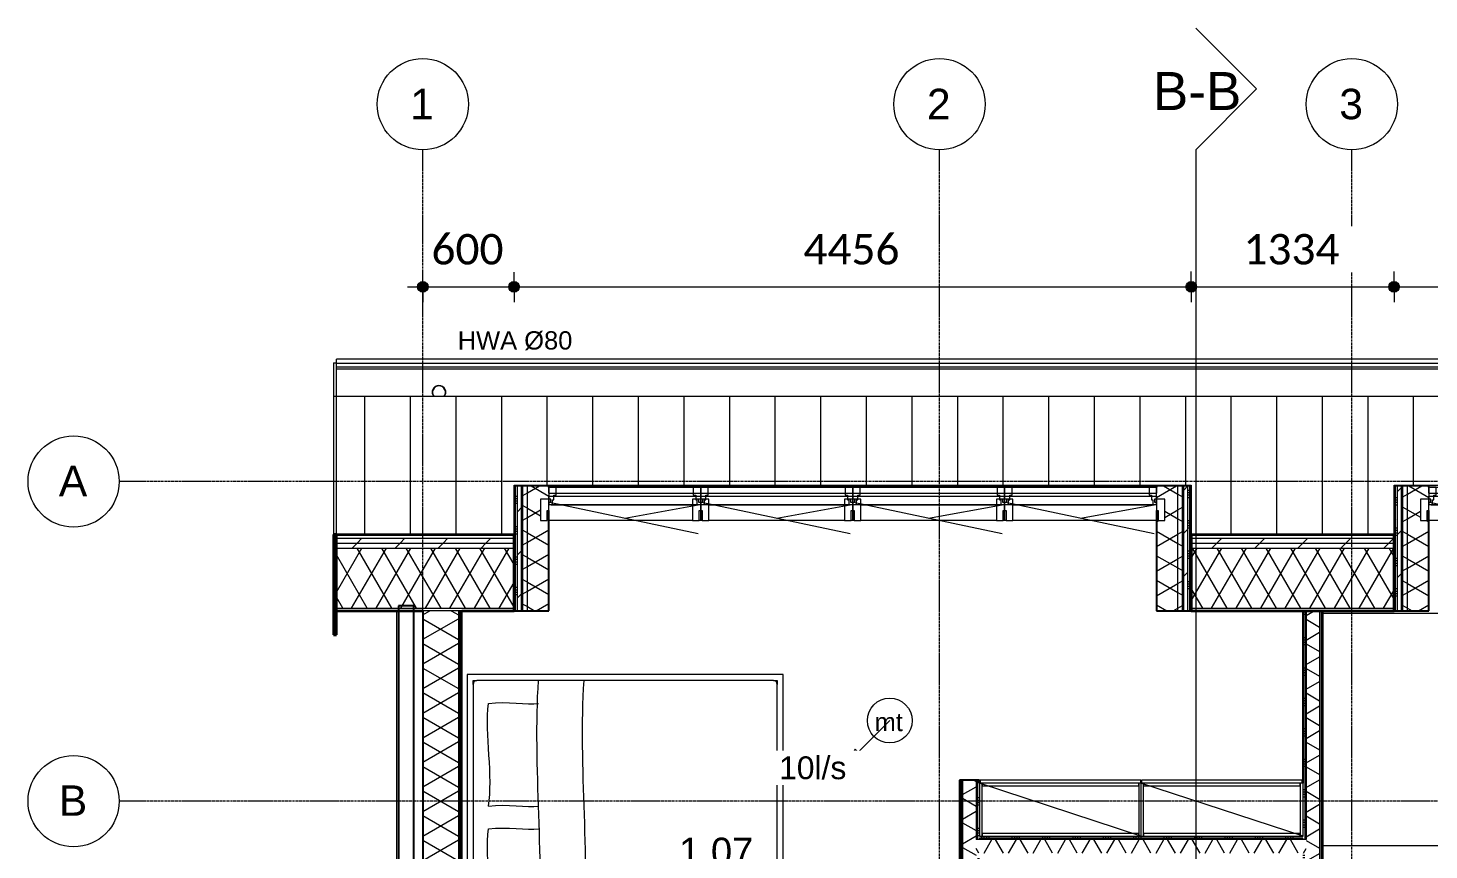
# Model space of a CAD drawing. Header units: millimetres. Extents: x -8591 to 211781, y -3000 to 31870.
# Drawn here: x 13051 to 22269, y 8653 to 14057 of the extents above; entities that cross this region are included whole.
import ezdxf

# ---------------------------------------------------------------- set-up
doc = ezdxf.new("R2010")
doc.units = ezdxf.units.MM
doc.linetypes.add('grid', pattern=[24, 15, -3, 3, -3])
for name, color, linetype, lineweight in [('A-ANNO-DIMS', 211, 'Continuous', 9), ('A-ANNO-DIMS-100', 211, 'Continuous', 9), ('A-ANNO-NOTE', 131, 'Continuous', 9), ('A-AREA-IDEN', 2, 'Continuous', 9), ('A-GENM', 13, 'Continuous', 9), ('A-GLAZ', 151, 'Continuous', 9), ('A-ROOF', 132, 'Continuous', 9), ('A-ROOF-MCUT', 132, 'Continuous', 35), ('A-ROOF-OTLN', 132, 'Continuous', 9), ('A-ROOF-PATT', 132, 'Continuous', 35), ('A-WALL', 113, 'Continuous', 9), ('A-WALL-PATT', 111, 'Continuous', 25), ('G-ANNO-SYMB', 111, 'Continuous', 9), ('G-ANNO-TEXT', 231, 'Continuous', 9), ('I-FURN', 30, 'Continuous', 9), ('I-WALL', 2, 'Continuous', 9), ('S-COLS', 52, 'Continuous', 9), ('S-GRID', 1, 'Continuous', 9), ('S-GRID-IDEN', 1, 'Continuous', 9)]:
    doc.layers.add(name, color=color, linetype=linetype, lineweight=lineweight)
doc.styles.add('Arial', font='arial.ttf', dxfattribs={"height": 250})
doc.styles.add('Arial_1', font='arial.ttf', dxfattribs={"height": 200})
doc.styles.add('Arial_2', font='arial.ttf', dxfattribs={"height": 180})
doc.styles.add('Arial_3', font='arial.ttf', dxfattribs={"height": 120})
doc.styles.add('Arial_4', font='arial.ttf', dxfattribs={"height": 150})
doc.styles.add('Arial_5', font='arial.ttf', dxfattribs={"height": 1.2})
doc.styles.add('Calibri_1', font='calibri.ttf', dxfattribs={"height": 200})
doc.dimstyles.new('00_BR_maatvoering_2_0mm', dxfattribs={"dimscale": 304.8, "dimtxt": 235.469685, "dimasz": 0.918635, "dimexe": 0.328084, "dimexo": 0.0625, "dimgap": 0.229659, "dimtad": 1, "dimdec": 0, "dimzin": 0, "dimdsep": 46, "dimtxsty": 'Calibri_1', "dimblk1": 'DOTSMALL', "dimblk2": 'DOTSMALL', "dimsah": 1, "dimcen": 0.09, "dimdle": 0.328084, "dimazin": 0, "dimtfac": 1, "dimtdec": 4, "dimtix": 1, "dimtmove": 0, "dimatfit": 3, "dimfxl": 0.328084, "dimfxlon": 1, "dimtvp": 1, "dimtfill": 1, "dimtolj": 1, "dimtzin": 0, "dimarcsym": 2})
pattern_1 = [(360, (21438.73, 9050.82), (4e-13, 200), []), (360, (21438.73, 9034.82), (4e-13, 200), []), (360, (21438.73, 9018.82), (4e-13, 200), []), (360, (21438.73, 9002.82), (4e-13, 200), [])]
pattern_2 = [(360, (19178.73, 8196.9), (5e-13, 200), []), (360, (19178.73, 8180.9), (5e-13, 200), []), (360, (19178.73, 8164.9), (5e-13, 200), []), (360, (19178.73, 8148.9), (5e-13, 200), [])]
pattern_3 = [(45, (20667.49, 0), (-141.4214, 141.4214), [])]
pattern_4 = [(0, (20667.49, 0), (406.4, 101.6), [33.528, -271.272, 33.528, -271.272, -1625.6]), (0, (20667.49, 0), (406.4, 101.6), [-609.6, 33.528, -576.072, 33.528, -271.272, -711.2]), (0, (20667.49, 0), (406.4, 101.6), [-1524, 33.528, -169.672, 33.528, -474.472]), (120, (20819.89, 50.8), (-291.1882, 301.1527), [33.528, -271.272, 33.528, -271.272, -1625.6]), (120, (20819.89, 50.8), (-291.1882, 301.1527), [-609.6, 33.528, -576.072, 33.528, -271.272, -711.2]), (120, (20819.89, 50.8), (-291.1882, 301.1527), [-1524, 33.528, -169.672, 33.528, -474.472]), (240, (20870.69, 254), (-115.2118, -402.7527), [33.528, -271.272, 33.528, -271.272, -1625.6]), (240, (20870.69, 254), (-115.2118, -402.7527), [-609.6, 33.528, -576.072, 33.528, -271.272, -711.2]), (240, (20870.69, 254), (-115.2118, -402.7527), [-1524, 33.528, -169.672, 33.528, -474.472])]
pattern_5 = [(330, (22038.73, 9971.07), (70, 121.244), []), (30, (22038.73, 9971.07), (-70, 121.244), [])]
pattern_6 = [(150, (20704.73, 9971.07), (-70, -121.244), []), (210, (20704.73, 9971.07), (70, -121.244), [])]
pattern_7 = [(330, (16248.73, 9980.17), (70, 121.244), []), (30, (16248.73, 9980.17), (-70, 121.244), [])]

# ---------------------------------------------------------------- blocks, each defined once
blk = doc.blocks.new('82_CC_MOD_bed dubbel - 2000 x 1800 pootjes-461441-1ste verdieping')
at = {"layer": 'I-FURN'}
for p, q in [((1492.9, 1089.1), (-587.1, 1089.1)), ((-587.1, 1089.1), (-587.1, -790.9)), ((-547.1, 1024.1), (-547.1, 1049.1)), ((-547.1, 1049.1), (-522.1, 1049.1)), ((-547.1, 1024.1), (-547.1, -725.9)), ((1427.9, 1049.1), (-522.1, 1049.1)), ((1427.9, 1049.1), (1452.9, 1049.1)), ((1452.9, 1049.1), (1452.9, 1024.1)), ((1452.9, -725.9), (1452.9, 1024.1)), ((1492.9, -790.9), (1492.9, 1089.1)), ((-547.1, -750.9), (-547.1, -725.9)), ((1452.9, -725.9), (1452.9, -750.9)), ((-587.1, -790.9), (1492.9, -790.9)), ((-522.1, -750.9), (-547.1, -750.9)), ((-522.1, -750.9), (1427.9, -750.9)), ((1452.9, -750.9), (1427.9, -750.9))]:
    blk.add_line(p, q, dxfattribs=at)
for centre, start, end in [((-522.1, 1024.1), 90, 180), ((1427.9, 1024.1), 0, 90), ((-522.1, -725.9), 180, 270), ((1427.9, -725.9), 270, 0)]:
    blk.add_arc(centre, 25, start, end, dxfattribs=at)
for points in [[(-117.1, -750.9), (-75, -148.9), (-154.4, 497.6), (-117.1, 1049.1)], [(182.9, -750.9), (225, -148.9), (145.6, 497.6), (182.9, 1049.1)], [(-447.1, 224.1), (-413.8, 413.3), (-469.7, 701.2), (-447.1, 899.1)], [(-447.1, 899.1), (-325.5, 914), (-192.5, 888.2), (-117.1, 899.1)], [(-447.1, 224.1), (-325.5, 239), (-192.5, 213.2), (-117.1, 224.1)], [(-447.1, -600.9), (-413.8, -411.7), (-469.7, -123.8), (-447.1, 74.1)], [(-447.1, 74.1), (-325.5, 89), (-192.5, 63.2), (-117.1, 74.1)], [(-447.1, -600.9), (-325.5, -586), (-192.5, -611.8), (-117.1, -600.9)]]:
    blk.add_open_spline(points, degree=3, dxfattribs=at)
blk = doc.blocks.new('73_EA_Standaard_kledingkast_IKEA - 950x350x2600-502274-1ste verdieping')
at = {"layer": 'I-FURN'}
for p, q in [((350, 0), (0, 0)), ((0, 0), (0, -18)), ((1.6, -1062), (350, 0)), ((350, -18), (350, 0)), ((18, -18), (0, -18)), ((0, -18), (0, -1049)), ((0, -18), (350, -18)), ((18, -1049), (18, -18)), ((350, -18), (332, -18)), ((332, -18), (332, -1049)), ((368, -5), (350, -5)), ((350, -1049), (350, -18)), ((368, -1062), (368, -5)), ((0, -1049), (18, -1049)), ((350, -1049), (0, -1049)), ((0, -1049), (0, -1062)), ((332, -1049), (350, -1049)), ((350, -1062), (350, -1049)), ((350, -1062), (368, -1062))]:
    blk.add_line(p, q, dxfattribs=at)
blk = doc.blocks.new('73_EA_Standaard_kledingkast_IKEA - 950x350x2600-V12-1ste verdieping')
at = {"layer": 'I-FURN'}
for p, q in [((0, -1067), (350, 0)), ((350, 0), (0, 0)), ((0, 0), (0, -18)), ((350, -18), (350, 0)), ((18, -18), (0, -18)), ((0, -18), (0, -1049)), ((0, -18), (350, -18)), ((18, -1049), (18, -18)), ((350, -18), (332, -18)), ((332, -18), (332, -1049)), ((368, -5), (350, -5)), ((350, -1049), (350, -18)), ((368, -1062), (368, -5)), ((0, -1049), (18, -1049)), ((350, -1049), (0, -1049)), ((0, -1049), (0, -1067)), ((0, -1067), (350, -1067)), ((332, -1049), (350, -1049)), ((350, -1067), (350, -1049)), ((350, -1062), (368, -1062))]:
    blk.add_line(p, q, dxfattribs=at)
blk = doc.blocks.new('28_EB_HWA_grote slag - TRON60x2_5-3479251-1ste verdieping')
at = {"layer": 'S-COLS'}
for radius, start, end in [(45, 50.82959, 180), (42.5, 48.15996, 180), (42.5, 180, 311.84004), (45, 180, 309.17041)]:
    blk.add_arc((-126.7, 0), radius, start, end, dxfattribs=at)
blk = doc.blocks.new('M_Desk - 1525 x 762mm-V19-1ste verdieping')
at = {"layer": 'I-FURN'}
for p, q in [((1524.5, 762), (-0.5, 762)), ((-0.5, 762), (-0.5, 0)), ((1524.5, 0), (1524.5, 762))]:
    blk.add_line(p, q, dxfattribs=at)
blk = doc.blocks.new('KOZIJN_TYPE_D breed 900 - KOZIJN_TYPE_D-V21-1ste verdieping')
at = {"layer": 'A-GENM'}
for p, q in [((-450, 0), (-500, 0)), ((-500, 0), (-500, -114)), ((-474, -114), (-474, -84)), ((-474, -84), (-467, -84)), ((-467, -84), (-467, -53)), ((-467, -53), (-450, -53)), ((-450, -53), (-450, 0)), ((500, 0), (450, 0)), ((450, 0), (450, -53)), ((450, -53), (467, -53)), ((467, -53), (467, -84)), ((467, -84), (474, -84)), ((474, -84), (474, -114)), ((500, -114), (500, 0)), ((-500, -114), (-474, -114)), ((474, -114), (500, -114))]:
    blk.add_line(p, q, dxfattribs=at)
at = {"layer": 'A-GLAZ'}
for p, q in [((-486, -80), (-553, -80)), ((-553, -80), (-553, -220)), ((-500, -40), (-500, 0)), ((-500, 0), (500, 0)), ((-500, -40), (500, -40)), ((-500, -114), (-500, -59)), ((-500, -59), (500, -59)), ((-486, -99), (-486, -80)), ((553, -80), (486, -80)), ((486, -80), (486, -99)), ((500, 0), (500, -40)), ((500, -59), (500, -114)), ((553, -220), (553, -80)), ((-510, -220), (-510, -154)), ((-510, -154), (-500, -154)), ((-500, -154), (-500, -99)), ((-500, -99), (-486, -99)), ((-500, -114), (500, -114)), ((484.5, -307), (-484.5, -104)), ((-484.3, -119), (-484.3, -114)), ((447, -119), (-484.3, -119)), ((484.5, -119), (0, -205.5)), ((486, -99), (500, -99)), ((500, -99), (500, -154)), ((500, -154), (510, -154)), ((500, -154), (500, -220)), ((510, -154), (510, -220)), ((-553, -220), (-510, -220)), ((447, -220), (-500, -220)), ((500, -220), (490, -220)), ((510, -220), (553, -220))]:
    blk.add_line(p, q, dxfattribs=at)
blk = doc.blocks.new('KOZIJN_TYPE_D breed 900 - KOZIJN_TYPE_D-3548423-1ste verdieping')
at = {"layer": 'A-GENM'}
for p, q in [((-450, 0), (-500, 0)), ((-500, 0), (-500, -114)), ((-474, -114), (-474, -84)), ((-474, -84), (-467, -84)), ((-467, -84), (-467, -53)), ((-467, -53), (-450, -53)), ((-450, -53), (-450, 0)), ((500, 0), (450, 0)), ((450, 0), (450, -53)), ((450, -53), (467, -53)), ((467, -53), (467, -84)), ((467, -84), (474, -84)), ((474, -84), (474, -114)), ((500, -114), (500, 0)), ((-500, -114), (-474, -114)), ((474, -114), (500, -114))]:
    blk.add_line(p, q, dxfattribs=at)
at = {"layer": 'A-GLAZ'}
for p, q in [((-486, -80), (-553, -80)), ((-553, -80), (-553, -220)), ((-500, -40), (-500, 0)), ((-500, 0), (500, 0)), ((-500, -40), (500, -40)), ((-500, -114), (-500, -59)), ((-500, -59), (500, -59)), ((-486, -99), (-486, -80)), ((553, -80), (486, -80)), ((486, -80), (486, -99)), ((500, 0), (500, -40)), ((500, -59), (500, -114)), ((553, -220), (553, -80)), ((-510, -220), (-510, -154)), ((-510, -154), (-500, -154)), ((-500, -154), (-500, -99)), ((-500, -99), (-486, -99)), ((-500, -114), (500, -114)), ((484.5, -307), (-484.5, -104)), ((-484.3, -119), (-484.3, -114)), ((447, -119), (-484.3, -119)), ((484.5, -119), (0, -205.5)), ((486, -99), (500, -99)), ((500, -99), (500, -154)), ((500, -154), (510, -154)), ((500, -154), (500, -220)), ((510, -154), (510, -220)), ((-553, -220), (-510, -220)), ((447, -220), (-500, -220)), ((500, -220), (490, -220)), ((510, -220), (553, -220))]:
    blk.add_line(p, q, dxfattribs=at)
blk = doc.blocks.new('KOZIJN_TYPE_D breed 900 - KOZIJN_TYPE_D-V22-1ste verdieping')
at = {"layer": 'A-GENM'}
for p, q in [((-450, 0), (-500, 0)), ((-500, 0), (-500, -114)), ((-474, -114), (-474, -84)), ((-474, -84), (-467, -84)), ((-467, -84), (-467, -53)), ((-467, -53), (-450, -53)), ((-450, -53), (-450, 0)), ((500, 0), (450, 0)), ((450, 0), (450, -53)), ((450, -53), (467, -53)), ((467, -53), (467, -84)), ((467, -84), (474, -84)), ((474, -84), (474, -114)), ((500, -114), (500, 0)), ((-500, -114), (-474, -114)), ((474, -114), (500, -114))]:
    blk.add_line(p, q, dxfattribs=at)
at = {"layer": 'A-GLAZ'}
for p, q in [((-486, -80), (-553, -80)), ((-553, -80), (-553, -220)), ((-500, -40), (-500, 0)), ((-500, 0), (500, 0)), ((-500, -40), (500, -40)), ((-500, -114), (-500, -59)), ((-500, -59), (500, -59)), ((-486, -99), (-486, -80)), ((553, -80), (486, -80)), ((486, -80), (486, -99)), ((500, 0), (500, -40)), ((500, -59), (500, -114)), ((553, -220), (553, -80)), ((-510, -220), (-510, -154)), ((-510, -154), (-500, -154)), ((-500, -154), (-500, -99)), ((-500, -99), (-486, -99)), ((-500, -114), (500, -114)), ((-500, -220), (-500, -154)), ((484.5, -307), (-484.5, -104)), ((447, -119), (-447, -119)), ((484.5, -119), (0, -205.5)), ((486, -99), (500, -99)), ((500, -99), (500, -154)), ((500, -154), (510, -154)), ((500, -154), (500, -220)), ((510, -154), (510, -220)), ((-553, -220), (-510, -220)), ((-490, -220), (-500, -220)), ((447, -220), (-447, -220)), ((500, -220), (490, -220)), ((510, -220), (553, -220))]:
    blk.add_line(p, q, dxfattribs=at)
blk = doc.blocks.new('KOZIJN_TYPE_D breed 900 - KOZIJN_TYPE_D-V23-1ste verdieping')
at = {"layer": 'A-GENM'}
for p, q in [((-450, 0), (-500, 0)), ((-500, 0), (-500, -114)), ((-474, -114), (-474, -84)), ((-474, -84), (-467, -84)), ((-467, -84), (-467, -53)), ((-467, -53), (-450, -53)), ((-450, -53), (-450, 0)), ((500, 0), (450, 0)), ((450, 0), (450, -53)), ((450, -53), (467, -53)), ((467, -53), (467, -84)), ((467, -84), (474, -84)), ((474, -84), (474, -114)), ((500, -114), (500, 0)), ((-500, -114), (-474, -114)), ((474, -114), (500, -114))]:
    blk.add_line(p, q, dxfattribs=at)
at = {"layer": 'A-GLAZ'}
for p, q in [((-486, -80), (-553, -80)), ((-553, -80), (-553, -220)), ((-500, -40), (-500, 0)), ((-500, 0), (500, 0)), ((-500, -40), (500, -40)), ((-500, -114), (-500, -59)), ((-500, -59), (500, -59)), ((-486, -99), (-486, -80)), ((553, -80), (486, -80)), ((486, -80), (486, -99)), ((500, 0), (500, -40)), ((500, -59), (500, -114)), ((553, -220), (553, -80)), ((-510, -220), (-510, -154)), ((-510, -154), (-500, -154)), ((-500, -154), (-500, -99)), ((-500, -99), (-486, -99)), ((-500, -114), (500, -114)), ((-500, -220), (-500, -154)), ((484.5, -307), (-484.5, -104)), ((484.3, -119), (-447, -119)), ((484.5, -119), (0, -205.5)), ((484.3, -114), (484.3, -119)), ((486, -99), (500, -99)), ((500, -99), (500, -154)), ((500, -154), (510, -154)), ((510, -154), (510, -220)), ((-553, -220), (-510, -220)), ((-490, -220), (-500, -220)), ((500, -220), (-447, -220)), ((510, -220), (553, -220))]:
    blk.add_line(p, q, dxfattribs=at)
blk = doc.blocks.new('Grid - r_3_0mm-1753543-1ste verdieping')
at = {"layer": 'S-GRID-IDEN'}
blk.add_circle((0, 0), 3, dxfattribs=at)
blk = doc.blocks.new('Section - gesloten pijl _ viewname _ sheetnumber-464714-1ste verdieping')
at = {"layer": 'G-ANNO-SYMB'}
for p, q in [((-4, 4), (-8, 0)), ((0, 0), (-4, 4)), ((0, 0), (5, 0))]:
    blk.add_line(p, q, dxfattribs=at)
blk = doc.blocks.new('61_EA_VENT_TOEVOER - LICHTPUNT-1509928-1ste verdieping')
at = {"layer": 'A-ANNO-NOTE'}
for p, q in [((-2.078, -2.078), (0, 0)), ((-2.278, -1.877), (-2.697, -2.698)), ((-1.876, -2.28), (-2.697, -2.698)), ((-2.278, -1.877), (-1.876, -2.28))]:
    blk.add_line(p, q, dxfattribs=at)
blk.add_circle((0, 0), 1.472, dxfattribs=at)
at = {"layer": 'A-ANNO-NOTE', "insert": (-1.003, 0.505), "char_height": 1.2, "width": 2.40506, "attachment_point": 1, "style": 'Arial_5'}
blk.add_mtext('mt', dxfattribs=at)
blk = doc.blocks.new('DIMBLOCK17-1ste verdieping')
at = {"layer": 'A-ANNO-DIMS-100'}
h = blk.add_hatch(color=256, dxfattribs=at)
edge = h.paths.add_edge_path()
edge.add_arc((22038.7, 12355.7), 35, 0, 360)
h = blk.add_hatch(color=256, dxfattribs=at)
edge = h.paths.add_edge_path()
edge.add_arc((24494.7, 12355.7), 35, 0, 360)
for p, q in [((22038.7, 12355.7), (22038.7, 12455.7)), ((24494.7, 12355.7), (24494.7, 12455.7)), ((21938.7, 12355.7), (24594.7, 12355.7)), ((22038.7, 12355.7), (22038.7, 12255.7)), ((24494.7, 12355.7), (24494.7, 12255.7))]:
    blk.add_line(p, q, dxfattribs=at)
for centre in [(22038.7, 12355.7), (24494.7, 12355.7)]:
    blk.add_circle(centre, 35, dxfattribs=at)
at = {"layer": 'A-ANNO-DIMS-100', "color": 0, "insert": (22942.5, 12702.9), "char_height": 200, "width": 778.208, "attachment_point": 1, "line_spacing_factor": 1.158048, "style": 'Calibri_1', "bg_fill": 3, "box_fill_scale": 1.25, "bg_fill_color": 256, "bg_fill_true_color": 13158600, "bg_fill_transparency": 0}
blk.add_mtext('2456', dxfattribs=at)
blk = doc.blocks.new('_DotSmall')
at = {"color": 0, "linetype": 'ByBlock', "const_width": 0.5}
blk.add_lwpolyline([(-0.0625, 0, 1), (0.0625, 0, 1)], format="xyb", close=True, dxfattribs=at)
blk = doc.blocks.new('DIMBLOCK19-1ste verdieping')
at = {"layer": 'A-ANNO-DIMS-100'}
h = blk.add_hatch(color=256, dxfattribs=at)
edge = h.paths.add_edge_path()
edge.add_arc((16248.7, 12355.7), 35, 0, 360)
h = blk.add_hatch(color=256, dxfattribs=at)
edge = h.paths.add_edge_path()
edge.add_arc((20704.7, 12355.7), 35, 0, 360)
for p, q in [((16248.7, 12355.7), (16248.7, 12455.7)), ((20704.7, 12355.7), (20704.7, 12455.7)), ((16148.7, 12355.7), (20804.7, 12355.7)), ((16248.7, 12355.7), (16248.7, 12255.7)), ((20704.7, 12355.7), (20704.7, 12255.7))]:
    blk.add_line(p, q, dxfattribs=at)
for centre in [(16248.7, 12355.7), (20704.7, 12355.7)]:
    blk.add_circle(centre, 35, dxfattribs=at)
at = {"layer": 'A-ANNO-DIMS-100', "color": 0, "insert": (18152.5, 12702.9), "char_height": 200, "width": 778.208, "attachment_point": 1, "line_spacing_factor": 1.158048, "style": 'Calibri_1', "bg_fill": 3, "box_fill_scale": 1.25, "bg_fill_color": 256, "bg_fill_true_color": 13158600, "bg_fill_transparency": 0}
blk.add_mtext('4456', dxfattribs=at)
blk = doc.blocks.new('DIMBLOCK20-1ste verdieping')
at = {"layer": 'A-ANNO-DIMS-100'}
h = blk.add_hatch(color=256, dxfattribs=at)
edge = h.paths.add_edge_path()
edge.add_arc((20704.7, 12355.7), 35, 0, 360)
h = blk.add_hatch(color=256, dxfattribs=at)
edge = h.paths.add_edge_path()
edge.add_arc((22038.7, 12355.7), 35, 0, 360)
for p, q in [((20704.7, 12355.7), (20704.7, 12455.7)), ((22038.7, 12355.7), (22038.7, 12455.7)), ((20604.7, 12355.7), (22138.7, 12355.7)), ((20704.7, 12355.7), (20704.7, 12255.7)), ((22038.7, 12355.7), (22038.7, 12255.7))]:
    blk.add_line(p, q, dxfattribs=at)
for centre in [(20704.7, 12355.7), (22038.7, 12355.7)]:
    blk.add_circle(centre, 35, dxfattribs=at)
at = {"layer": 'A-ANNO-DIMS-100', "color": 0, "insert": (21047.5, 12702.9), "char_height": 200, "width": 778.208, "attachment_point": 1, "line_spacing_factor": 1.158048, "style": 'Calibri_1', "bg_fill": 3, "box_fill_scale": 1.25, "bg_fill_color": 256, "bg_fill_true_color": 13158600, "bg_fill_transparency": 0}
blk.add_mtext('1334', dxfattribs=at)
blk = doc.blocks.new('DIMBLOCK21-1ste verdieping')
at = {"layer": 'A-ANNO-DIMS-100'}
h = blk.add_hatch(color=256, dxfattribs=at)
edge = h.paths.add_edge_path()
edge.add_arc((15648.3, 12355.7), 35, 0, 360)
h = blk.add_hatch(color=256, dxfattribs=at)
edge = h.paths.add_edge_path()
edge.add_arc((16248.7, 12355.7), 35, 0, 360)
for p, q in [((15648.3, 12355.7), (15648.3, 12455.7)), ((16248.7, 12355.7), (16248.7, 12455.7)), ((15548.3, 12355.7), (16348.7, 12355.7)), ((15648.3, 12355.7), (15648.3, 12255.7)), ((16248.7, 12355.7), (16248.7, 12255.7))]:
    blk.add_line(p, q, dxfattribs=at)
for centre in [(15648.3, 12355.7), (16248.7, 12355.7)]:
    blk.add_circle(centre, 35, dxfattribs=at)
at = {"layer": 'A-ANNO-DIMS-100', "color": 0, "insert": (15705.3, 12702.9), "char_height": 200, "width": 583.656, "attachment_point": 1, "line_spacing_factor": 1.158048, "style": 'Calibri_1', "bg_fill": 3, "box_fill_scale": 1.25, "bg_fill_color": 256, "bg_fill_true_color": 13158600, "bg_fill_transparency": 0}
blk.add_mtext('600', dxfattribs=at)

msp = doc.modelspace()

# ---------------------------------------------------------------- hatches: boundary and pattern name
at = {"layer": 'A-ROOF-PATT', "lineweight": 9}
h = msp.add_hatch(dxfattribs=at)
h.set_pattern_fill('FP_90', color=256, style=0, pattern_type=2)
h.set_pattern_definition([(270, (20667.5, 4745.2), (300, 2e-14), [])])
h.paths.add_polyline_path([(20704.7, 10724.5), (22038.7, 10724.5), (22038.7, 11050.7), (24494.7, 11050.7), (24494.7, 10724.5), (25729.6, 10724.5), (25729.6, 11633.8), (15079.9, 11633.8), (15079.9, 10724.5), (16248.7, 10724.5), (16248.7, 11050.7), (20704.7, 11050.7), (20704.7, 11046.8)])
h = msp.add_hatch(dxfattribs=at)
h.set_pattern_fill('FP_84', color=256, style=0, pattern_type=2)
h.set_pattern_definition(pattern_3)
h.paths.add_polyline_path([(25729.6, 2233.2), (25729.6, 2265.4), (24397.7, 2265.4), (24397.7, 2233.2), (25661.4, 2233.2)])
h.paths.add_polyline_path([(15079.9, 2233.2), (16411.7, 2233.2), (16411.7, 2265.4), (15079.9, 2265.4)])
h.paths.add_polyline_path([(22219.1, 2233.2), (22741.7, 2233.2), (22741.7, 2265.4), (21554.7, 2265.4), (21554.7, 2233.2)])
h.paths.add_polyline_path([(18067.7, 2233.2), (19254.7, 2233.2), (19254.7, 2265.4), (18067.7, 2265.4)])
h.paths.add_polyline_path([(22038.7, 10670.2), (22038.7, 10702.5), (20704.7, 10702.5), (20704.7, 10670.2), (21071.7, 10670.2)])
h.paths.add_polyline_path([(15079.9, 10670.2), (16248.7, 10670.2), (16248.7, 10702.5), (15079.9, 10702.5)])
h.paths.add_polyline_path([(25729.6, 10670.2), (25729.6, 10702.5), (24494.7, 10702.5), (24494.7, 10670.2), (25661.4, 10670.2)])
h = msp.add_hatch(dxfattribs=at)
h.set_pattern_fill('FP_84', color=256, style=0, pattern_type=2)
h.set_pattern_definition(pattern_3)
h.paths.add_polyline_path([(21554.7, 2265.4), (22741.7, 2265.4), (22741.7, 2297.7), (21554.7, 2297.7)])
h.paths.add_polyline_path([(15079.9, 2265.4), (16411.7, 2265.4), (16411.7, 2297.7), (15079.9, 2297.7)])
h.paths.add_polyline_path([(25729.6, 2265.4), (25729.6, 2297.7), (24397.7, 2297.7), (24397.7, 2265.4), (25661.4, 2265.4)])
h.paths.add_polyline_path([(18067.7, 2265.4), (19254.7, 2265.4), (19254.7, 2297.7), (18067.7, 2297.7)])
h.paths.add_polyline_path([(21071.7, 10638), (22038.7, 10638), (22038.7, 10670.2), (20704.7, 10670.2), (20704.7, 10638)])
h.paths.add_polyline_path([(15079.9, 10638), (16248.7, 10638), (16248.7, 10670.2), (15079.9, 10670.2)])
h.paths.add_polyline_path([(25729.6, 10638), (25729.6, 10670.2), (24494.7, 10670.2), (24494.7, 10638), (25661.4, 10638)])
h = msp.add_hatch(dxfattribs=at)
h.set_pattern_fill('FP_88', color=256, angle=60, style=0, pattern_type=2)
h.set_pattern_definition([(60, (20404.74, 2211.16), (-121.2436, 70), []), (120, (20404.74, 2211.16), (-121.2436, -70), [])])
h.paths.add_polyline_path([(24514, 2297.7), (25729.6, 2297.7), (25729.6, 2693.6), (24397.7, 2693.6), (24397.7, 2297.7)])
h.paths.add_polyline_path([(15079.9, 2297.7), (16411.7, 2297.7), (16411.7, 2693.6), (15079.9, 2693.6)])
h.paths.add_polyline_path([(22741.7, 2297.7), (22741.7, 2693.6), (21554.7, 2693.6), (21554.7, 2297.7), (22219.1, 2297.7)])
h.paths.add_polyline_path([(18067.7, 2297.7), (19254.7, 2297.7), (19254.7, 2693.6), (18067.7, 2693.6)])
h.paths.add_polyline_path([(25661.4, 10242.1), (25729.6, 10242.1), (25729.6, 10638), (24494.7, 10638), (24494.7, 10242.1), (24514, 10242.1)])
h.paths.add_polyline_path([(15079.9, 10242.1), (16248.7, 10242.1), (16248.7, 10638), (15079.9, 10638)])
h.paths.add_polyline_path([(21071.7, 10242.1), (22038.7, 10242.1), (22038.7, 10638), (20704.7, 10638), (20704.7, 10242.1)])
h = msp.add_hatch(dxfattribs=at)
h.set_pattern_fill('FP_89', color=256, style=0, pattern_type=2)
h.set_pattern_definition([(0, (20404.74, 2211.16), (0, 100), [])])
h.paths.add_polyline_path([(24397.7, 2693.6), (25729.6, 2693.6), (25729.6, 2709.7), (24397.7, 2709.7)])
h.paths.add_polyline_path([(15079.9, 2693.6), (16411.7, 2693.6), (16411.7, 2709.7), (15079.9, 2709.7)])
h.paths.add_polyline_path([(22741.7, 2693.6), (22741.7, 2709.7), (21554.7, 2709.7), (21554.7, 2693.6), (22219.1, 2693.6)])
h.paths.add_polyline_path([(18067.7, 2693.6), (19254.7, 2693.6), (19254.7, 2709.7), (18067.7, 2709.7)])
h.paths.add_polyline_path([(24917.2, 10226), (25729.6, 10226), (25729.6, 10242.1), (24494.7, 10242.1), (24494.7, 10226), (24904.7, 10226)])
h.paths.add_polyline_path([(15334.5, 10226), (16248.7, 10226), (16248.7, 10242.1), (15079.9, 10242.1), (15079.9, 10226)])
h.paths.add_polyline_path([(21071.7, 10226), (22038.7, 10226), (22038.7, 10242.1), (20704.7, 10242.1), (20704.7, 10226)])
at = {"layer": 'A-WALL-PATT', "lineweight": 9}
h = msp.add_hatch(dxfattribs=at)
h.set_pattern_fill('FP_110', color=256, angle=90, style=0, pattern_type=2)
h.set_pattern_definition([(360, (16248.73, 9980.17), (4e-13, 200), []), (360, (16248.73, 9964.17), (4e-13, 200), []), (360, (16248.73, 9948.17), (4e-13, 200), []), (360, (16248.73, 9932.17), (4e-13, 200), [])])
h.paths.add_polyline_path([(16270.7, 10226), (16270.7, 11046.8), (16258.7, 11046.8), (16258.7, 10226)])
h = msp.add_hatch(dxfattribs=at)
h.set_pattern_fill('FP_84', color=256, style=0, pattern_type=2)
h.set_pattern_definition(pattern_3)
h.paths.add_polyline_path([(16297.7, 10226), (16297.7, 11046.8), (16270.7, 11046.8), (16270.7, 10226)])
h = msp.add_hatch(dxfattribs=at)
h.set_pattern_fill('FP_109', color=256, angle=60, style=0, pattern_type=2)
h.set_pattern_definition(pattern_7)
h.paths.add_polyline_path([(16336.7, 10226), (16336.7, 11046.8), (16306.7, 11046.8), (16306.7, 10226)])
h = msp.add_hatch(dxfattribs=at)
h.set_pattern_fill('FP_109', color=256, angle=60, style=0, pattern_type=2)
h.set_pattern_definition(pattern_7)
h.paths.add_polyline_path([(16476.7, 10226), (16476.7, 10884.8), (16466.7, 10884.8), (16466.7, 10818.8), (16423.7, 10818.8), (16423.7, 10958.8), (16476.7, 10958.8), (16476.7, 11046.8), (16336.7, 11046.8), (16336.7, 10226)])
h = msp.add_hatch(dxfattribs=at)
h.set_pattern_fill('FP_107', color=256, angle=60, style=0, pattern_type=2)
h.set_pattern_definition(pattern_6)
h.paths.add_polyline_path([(20476.7, 10226), (20616.7, 10226), (20616.7, 11046.8), (20476.7, 11046.8), (20476.7, 10958.8), (20529.7, 10958.8), (20529.7, 10818.8), (20486.7, 10818.8), (20486.7, 10884.8), (20476.7, 10884.8), (20476.7, 10642.7)])
h = msp.add_hatch(dxfattribs=at)
h.set_pattern_fill('FP_107', color=256, angle=60, style=0, pattern_type=2)
h.set_pattern_definition(pattern_6)
h.paths.add_polyline_path([(20646.7, 10226), (20646.7, 11046.8), (20616.7, 11046.8), (20616.7, 10226)])
h = msp.add_hatch(dxfattribs=at)
h.set_pattern_fill('FP_84', color=256, style=0, pattern_type=2)
h.set_pattern_definition(pattern_3)
h.paths.add_polyline_path([(20682.7, 10226), (20682.7, 11046.8), (20655.7, 11046.8), (20655.7, 10226)])
h = msp.add_hatch(dxfattribs=at)
h.set_pattern_fill('FP_108', color=256, angle=90, style=0, pattern_type=2)
h.set_pattern_definition([(180, (20704.73, 9971.07), (-1e-12, -200), []), (180, (20704.73, 9987.07), (-1e-12, -200), []), (180, (20704.73, 10003.07), (-1e-12, -200), []), (180, (20704.73, 10019.07), (-1e-12, -200), [])])
h.paths.add_polyline_path([(20694.7, 10226), (20694.7, 11046.8), (20682.7, 11046.8), (20682.7, 10226)])
h = msp.add_hatch(dxfattribs=at)
h.set_pattern_fill('FP_104', color=256, style=0, pattern_type=2)
h.set_pattern_definition(pattern_4)
h.paths.add_polyline_path([(20704.7, 10226), (20704.7, 11046.8), (20694.7, 11046.8), (20694.7, 10226)])
h = msp.add_hatch(dxfattribs=at)
h.set_pattern_fill('FP_104', color=256, style=0, pattern_type=2)
h.set_pattern_definition(pattern_4)
h.paths.add_polyline_path([(22048.7, 10226), (22048.7, 11046.8), (22038.7, 11046.8), (22038.7, 10226)])
h = msp.add_hatch(dxfattribs=at)
h.set_pattern_fill('FP_106', color=256, angle=90, style=0, pattern_type=2)
h.set_pattern_definition([(360, (22038.73, 9971.07), (4e-13, 200), []), (360, (22038.73, 9955.07), (4e-13, 200), []), (360, (22038.73, 9939.07), (4e-13, 200), []), (360, (22038.73, 9923.07), (4e-13, 200), [])])
h.paths.add_polyline_path([(22060.7, 10226), (22060.7, 11046.8), (22048.7, 11046.8), (22048.7, 10226)])
h = msp.add_hatch(dxfattribs=at)
h.set_pattern_fill('FP_84', color=256, style=0, pattern_type=2)
h.set_pattern_definition(pattern_3)
h.paths.add_polyline_path([(22087.7, 10226), (22087.7, 11046.8), (22060.7, 11046.8), (22060.7, 10226)])
h = msp.add_hatch(dxfattribs=at)
h.set_pattern_fill('FP_105', color=256, angle=60, style=0, pattern_type=2)
h.set_pattern_definition(pattern_5)
h.paths.add_polyline_path([(22126.7, 10226), (22126.7, 11046.8), (22096.7, 11046.8), (22096.7, 10226)])
h = msp.add_hatch(dxfattribs=at)
h.set_pattern_fill('FP_105', color=256, angle=60, style=0, pattern_type=2)
h.set_pattern_definition(pattern_5)
h.paths.add_polyline_path([(22266.7, 10226), (22266.7, 10884.8), (22256.7, 10884.8), (22256.7, 10818.8), (22213.7, 10818.8), (22213.7, 10958.8), (22266.7, 10958.8), (22266.7, 11046.8), (22126.7, 11046.8), (22126.7, 10226), (22219.1, 10226)])
h = msp.add_hatch(dxfattribs=at)
h.set_pattern_fill('FP_9', color=256, angle=60, style=0, pattern_type=2)
h.set_pattern_definition([(150, (15904.76, 6467.82), (-70, -121.2436), []), (210, (15904.76, 6467.82), (70, -121.2436), [])])
h.paths.add_polyline_path([(15648.3, 2709.7), (15883.3, 2709.7), (15883.3, 6011.9), (15648.3, 6011.9), (15648.3, 3181.5)])
h.paths.add_polyline_path([(15883.3, 6100.9), (15883.3, 6422.4), (15648.3, 6422.4), (15648.3, 6100.9)])
h.paths.add_polyline_path([(15883.3, 6511.4), (15883.3, 10226), (15648.3, 10226), (15648.3, 6511.4)])
h = msp.add_hatch(dxfattribs=at)
h.set_pattern_fill('FP_8', color=256, angle=90, style=0, pattern_type=2)
h.set_pattern_definition([(180, (15904.76, 6467.83), (-4e-13, -200), []), (180, (15904.76, 6483.83), (-4e-13, -200), []), (180, (15904.76, 6499.83), (-4e-13, -200), []), (180, (15904.76, 6515.83), (-4e-13, -200), [])])
h.paths.add_polyline_path([(15904.8, 2709.7), (15904.8, 6011.9), (15892.3, 6011.9), (15892.3, 2709.7)])
h.paths.add_polyline_path([(15892.3, 6100.9), (15904.8, 6100.9), (15904.8, 6422.4), (15892.3, 6422.4)])
h.paths.add_polyline_path([(15904.8, 6511.4), (15904.8, 6532.9), (15899.7, 6532.9), (15899.7, 7132.9), (15904.7, 7132.9), (15904.8, 10226), (15892.3, 10226), (15892.3, 6511.4)])
h = msp.add_hatch(dxfattribs=at)
h.set_pattern_fill('FP_62', color=256, angle=90, style=0, pattern_type=2)
h.set_pattern_definition(pattern_1)
h.paths.add_polyline_path([(21438.7, 7163.4), (21451.2, 7163.4), (21451.2, 8632.4), (21438.7, 8632.4), (21438.7, 7199)])
h.paths.add_polyline_path([(21438.7, 8721.4), (21451.2, 8721.4), (21451.2, 10226), (21438.7, 10226), (21438.7, 8730.4)])
h = msp.add_hatch(dxfattribs=at)
h.set_pattern_fill('FP_63', color=256, angle=60, style=0, pattern_type=2)
h.set_pattern_definition([(330, (21438.73, 9050.82), (70, 121.244), []), (30, (21438.73, 9050.82), (-70, 121.244), [])])
h.paths.add_polyline_path([(21546.7, 7261.4), (21546.7, 7282.9), (21549.2, 7282.9), (21549.2, 10226), (21460.2, 10226), (21460.2, 7261.4), (21502, 7261.4)])
h = msp.add_hatch(dxfattribs=at)
h.set_pattern_fill('FP_62', color=256, angle=90, style=0, pattern_type=2)
h.set_pattern_definition(pattern_1)
h.paths.add_polyline_path([(21570.7, 7282.9), (21570.7, 10226), (21558.2, 10226), (21558.2, 7282.9)])
h = msp.add_hatch(dxfattribs=at)
h.set_pattern_fill('FP_70', color=256, angle=90, style=0, pattern_type=2)
h.set_pattern_definition(pattern_2)
h.paths.add_polyline_path([(19178.7, 7282.9), (19191.2, 7282.9), (19191.2, 9110.9), (19178.7, 9110.9), (19178.7, 7342.5)])
h = msp.add_hatch(dxfattribs=at)
h.set_pattern_fill('FP_71', color=256, angle=60, style=0, pattern_type=2)
h.set_pattern_definition([(330, (19178.73, 8196.9), (70, 121.244), []), (30, (19178.73, 8196.9), (-70, 121.244), [])])
h.paths.add_polyline_path([(19289.2, 7261.4), (19289.2, 9110.9), (19200.2, 9110.9), (19200.2, 7282.9), (19202.7, 7282.9), (19202.7, 7261.4), (19207.1, 7261.4)])
h = msp.add_hatch(dxfattribs=at)
h.set_pattern_fill('FP_70', color=256, angle=90, style=0, pattern_type=2)
h.set_pattern_definition(pattern_2)
h.paths.add_polyline_path([(19298.2, 7163.4), (19310.7, 7163.4), (19310.7, 8632.4), (19298.2, 8632.4), (19298.2, 7172.4)])
h.paths.add_polyline_path([(19310.7, 8721.4), (19310.7, 9110.9), (19298.2, 9110.9), (19298.2, 8721.4)])
h = msp.add_hatch(dxfattribs=at)
h.set_pattern_fill('FP_73', color=256, angle=-300, style=0, pattern_type=2)
h.set_pattern_definition([(240, (20374.73, 8742.87), (121.244, -70), []), (300, (20374.73, 8742.87), (121.244, 70), [])])
h.paths.add_polyline_path([(21286.8, 8632.4), (21460.2, 8632.4), (21460.2, 8721.4), (19289.2, 8721.4), (19289.2, 8632.4), (21215.1, 8632.4)])
h = msp.add_hatch(dxfattribs=at)
h.set_pattern_fill('FP_72', color=256, angle=-270, style=0, pattern_type=2)
h.set_pattern_definition([(270, (20374.73, 8742.88), (200, -3e-13), []), (270, (20358.73, 8742.88), (200, -3e-13), []), (270, (20342.73, 8742.88), (200, -3e-13), []), (270, (20326.73, 8742.88), (200, -3e-13), [])])
h.paths.add_polyline_path([(21438.7, 8730.4), (21438.7, 8742.9), (19310.7, 8742.9), (19310.7, 8730.4), (21421.7, 8730.4)])

# ---------------------------------------------------------------- linework, layer by layer
at = {"layer": 'A-ROOF'}
for p, q in [((25729.6, 11633.8), (15079.9, 11633.8)), ((16248.7, 11046.8), (16248.7, 11050.7)), ((16248.7, 11050.7), (20704.7, 11050.7)), ((20704.7, 11050.7), (20704.7, 11046.8)), ((22038.7, 11046.8), (22038.7, 11050.7)), ((22038.7, 11050.7), (24494.7, 11050.7)), ((15079.9, 10702.5), (16248.7, 10702.5)), ((20704.7, 10702.5), (22038.7, 10702.5)), ((15079.9, 10670.2), (16248.7, 10670.2)), ((15079.9, 10638), (16248.7, 10638)), ((20704.7, 10670.2), (22038.7, 10670.2)), ((20704.7, 10638), (22038.7, 10638)), ((15079.9, 10242.1), (16248.7, 10242.1)), ((20704.7, 10242.1), (22038.7, 10242.1))]:
    msp.add_line(p, q, dxfattribs=at)
at = {"layer": 'A-ROOF', "lineweight": 35}
for p, q in [((16248.7, 10724.5), (15079.9, 10724.5)), ((16248.7, 10226), (16248.7, 10724.5)), ((22038.7, 10724.5), (20704.7, 10724.5)), ((20704.7, 10724.5), (20704.7, 10226)), ((22038.7, 10226), (22038.7, 10724.5)), ((15079.9, 10226), (15648.3, 10226)), ((15904.8, 10226), (16248.7, 10226)), ((20704.7, 10226), (22038.7, 10226))]:
    msp.add_line(p, q, dxfattribs=at)
at = {"layer": 'A-ROOF-MCUT'}
for p, q in [((15079.9, 10726.4), (15060.9, 10726.4)), ((15060.9, 10726.4), (15060.9, 10066.5)), ((15079.9, 10066.5), (15079.9, 10726.4)), ((15060.9, 10066.5), (15079.9, 10066.5))]:
    msp.add_line(p, q, dxfattribs=at)
at = {"layer": 'A-ROOF-OTLN'}
for p, q in [((15060.9, 11855.8), (15060.9, 10726.4)), ((15060.9, 11855.8), (15079.9, 11855.8)), ((15079.9, 10726.4), (15079.9, 11880.3)), ((25729.6, 11880.3), (15079.9, 11880.3)), ((15079.9, 11853.2), (25729.6, 11853.2)), ((25729.6, 11828.1), (15079.9, 11828.1)), ((25729.6, 11814.3), (15079.9, 11814.3)), ((15060.9, 11635.7), (15079.9, 11635.7))]:
    msp.add_line(p, q, dxfattribs=at)
at = {"layer": 'A-WALL'}
for p, q in [((16258.7, 10226), (16258.7, 11046.8)), ((16270.7, 10226), (16270.7, 11046.8)), ((16297.7, 10226), (16297.7, 11046.8)), ((16306.7, 10226), (16306.7, 11046.8)), ((16336.7, 10226), (16336.7, 11046.8)), ((20616.7, 10226), (20616.7, 11046.8)), ((20646.7, 10226), (20646.7, 11046.8)), ((20655.7, 10226), (20655.7, 11046.8)), ((20682.7, 10226), (20682.7, 11046.8)), ((20694.7, 10226), (20694.7, 11046.8)), ((22048.7, 10226), (22048.7, 11046.8)), ((22060.7, 10226), (22060.7, 11046.8)), ((22087.7, 10226), (22087.7, 11046.8)), ((22096.7, 10226), (22096.7, 11046.8)), ((22126.7, 10226), (22126.7, 11046.8)), ((15478.3, 2709.7), (15478.3, 10226)), ((15904.8, 10226), (15648.3, 10226)), ((15883.3, 10226), (15883.3, 6511.4)), ((15892.3, 10226), (15892.3, 6511.4)), ((21451.2, 10226), (21451.2, 8721.4)), ((21460.2, 10226), (21460.2, 8721.4)), ((21549.2, 10226), (21549.2, 7282.9)), ((21558.2, 10226), (21558.2, 7282.9)), ((19191.2, 9110.9), (19191.2, 7282.9)), ((19200.2, 9110.9), (19200.2, 7282.9)), ((19289.2, 9110.9), (19289.2, 8721.4)), ((19298.2, 9110.9), (19298.2, 8721.4)), ((21460.2, 8721.4), (19289.2, 8721.4)), ((21438.7, 8730.4), (19310.7, 8730.4)), ((19310.7, 8730.4), (19310.7, 8721.4)), ((21438.7, 8721.4), (21438.7, 8730.4))]:
    msp.add_line(p, q, dxfattribs=at)
at = {"layer": 'A-WALL', "lineweight": 25}
for p, q in [((15588.3, 10257.5), (15488.3, 10257.5)), ((15488.3, 10257.5), (15488.3, 2699.8)), ((15588.3, 2699.8), (15588.3, 10257.5))]:
    msp.add_line(p, q, dxfattribs=at)
at = {"layer": 'G-ANNO-SYMB'}
msp.add_line((20734.7, 13257.3), (20734.7, -478.4), dxfattribs=at)
at = {"layer": 'I-WALL', "lineweight": 25}
for p, q in [((16248.7, 11046.8), (16248.7, 10226)), ((16476.7, 11046.8), (16248.7, 11046.8)), ((16476.7, 11038.8), (16476.7, 11046.8)), ((20476.7, 11046.8), (20476.7, 11038.8)), ((20704.7, 11046.8), (20476.7, 11046.8)), ((20704.7, 10724.5), (20704.7, 11046.8)), ((22038.7, 11046.8), (22038.7, 10226)), ((22266.7, 11046.8), (22038.7, 11046.8)), ((22266.7, 11038.8), (22266.7, 11046.8)), ((16476.7, 10226), (16476.7, 10884.8)), ((20476.7, 10884.8), (20476.7, 10226)), ((22266.7, 10226), (22266.7, 10884.8)), ((15648.3, 10226), (15648.3, 2709.7)), ((15904.8, 7150.9), (15904.8, 10226)), ((16248.7, 10226), (16476.7, 10226)), ((20476.7, 10226), (20704.7, 10226)), ((21438.7, 10226), (21438.7, 9092.9)), ((21570.7, 7282.9), (21570.7, 10226)), ((22038.7, 10226), (22266.7, 10226)), ((19310.7, 9110.9), (19178.7, 9110.9)), ((19178.7, 9110.9), (19178.7, 7282.9)), ((19310.7, 9092.9), (19310.7, 9110.9))]:
    msp.add_line(p, q, dxfattribs=at)
at = {"layer": 'I-WALL'}
msp.add_line((16476.7, 11046.8), (20476.7, 11046.8), dxfattribs=at)
at = {"layer": 'S-GRID', "linetype": 'grid'}
for p, q in [((15648.3, -988.7), (15648.3, 13256.3)), ((19048.2, -988.7), (19048.2, 13256.3)), ((21761.2, -988.7), (21761.2, 13256.3)), ((27189.1, 11075.3), (13650.9, 11075.3)), ((27189.1, 8973.5), (13650.9, 8973.5))]:
    msp.add_line(p, q, dxfattribs=at)

# ---------------------------------------------------------------- block references
at = {"layer": 'A-ANNO-NOTE', "xscale": 100, "yscale": 100, "zscale": 100}
msp.add_blockref('61_EA_VENT_TOEVOER - LICHTPUNT-1509928-1ste verdieping', (18721.1, 9503.8), dxfattribs=at)
at = {"layer": 'A-GLAZ'}
for name, p in [('KOZIJN_TYPE_D breed 900 - KOZIJN_TYPE_D-3548423-1ste verdieping', (16976.7, 11038.8)), ('KOZIJN_TYPE_D breed 900 - KOZIJN_TYPE_D-V22-1ste verdieping', (17976.7, 11038.8)), ('KOZIJN_TYPE_D breed 900 - KOZIJN_TYPE_D-V22-1ste verdieping', (18976.7, 11038.8)), ('KOZIJN_TYPE_D breed 900 - KOZIJN_TYPE_D-V23-1ste verdieping', (19976.7, 11038.8)), ('KOZIJN_TYPE_D breed 900 - KOZIJN_TYPE_D-V21-1ste verdieping', (22766.7, 11038.8))]:
    msp.add_blockref(name, p, dxfattribs=at)
at = {"layer": 'G-ANNO-SYMB', "xscale": 99.99999999999993, "yscale": 99.99999999999993, "zscale": 99.99999999999993, "rotation": 269.9999999999996}
msp.add_blockref('Section - gesloten pijl _ viewname _ sheetnumber-464714-1ste verdieping', (20734.7, 13257.3), dxfattribs=at)
at = {"layer": 'I-FURN'}
for name, p, rotation in [('M_Desk - 1525 x 762mm-V19-1ste verdieping', (21570.7, 10207.4), 269.9999999999997), ('73_EA_Standaard_kledingkast_IKEA - 950x350x2600-502274-1ste verdieping', (19310.7, 8742.9), 90.00000000000027), ('73_EA_Standaard_kledingkast_IKEA - 950x350x2600-V12-1ste verdieping', (20372.7, 8742.9), 90.00000000000027)]:
    msp.add_blockref(name, p, dxfattribs=dict(at, rotation=rotation))
msp.add_blockref('82_CC_MOD_bed dubbel - 2000 x 1800 pootjes-461441-1ste verdieping', (16526.9, 8717.8), dxfattribs=at)
at = {"layer": 'S-COLS', "rotation": 269.9999999999996}
msp.add_blockref('28_EB_HWA_grote slag - TRON60x2_5-3479251-1ste verdieping', (15754.8, 11535.3), dxfattribs=at)
at = {"layer": 'S-GRID-IDEN', "xscale": 99.99999999999993, "yscale": 99.99999999999993, "zscale": 99.99999999999993}
for p in [(15648.3, 13556.3), (19048.2, 13556.3), (21761.2, 13556.3)]:
    msp.add_blockref('Grid - r_3_0mm-1753543-1ste verdieping', p, dxfattribs=at)
at = {"layer": 'S-GRID-IDEN', "xscale": 99.99999999999993, "yscale": 99.99999999999993, "zscale": 99.99999999999993, "rotation": 89.99999999999982}
for p in [(13350.9, 11075.3), (13350.9, 8973.5)]:
    msp.add_blockref('Grid - r_3_0mm-1753543-1ste verdieping', p, dxfattribs=at)

# ---------------------------------------------------------------- texts
at = {"layer": 'A-AREA-IDEN', "insert": (17334.3, 8733.6), "char_height": 180, "width": 585.232, "attachment_point": 1, "style": 'Arial_2'}
msp.add_mtext('1.07', dxfattribs=at)
at = {"layer": 'G-ANNO-SYMB', "insert": (20451.7, 13768), "char_height": 250, "width": 705.485, "attachment_point": 1, "style": 'Arial'}
msp.add_mtext('B-B', dxfattribs=at)
at = {"layer": 'G-ANNO-TEXT', "color": 7, "insert": (15878, 12063.5), "char_height": 120, "width": 994.093, "attachment_point": 1, "style": 'Arial_3'}
msp.add_mtext('HWA Ø80', dxfattribs=at)
at = {"layer": 'S-GRID-IDEN', "char_height": 200, "attachment_point": 1, "style": 'Arial_1'}
for s, insert, width in [('1', (15565.6, 13657.8), 192.405), ('2', (18965.6, 13657.8), 192.405), ('3', (21678.6, 13657.8), 192.405), ('A', (13254, 11179.2), 232.489), ('B', (13254, 9077.4), 232.489)]:
    msp.add_mtext(s, dxfattribs=dict(at, insert=insert, width=width))

# ---------------------------------------------------------------- dimensions: what is measured, and where the dimension line sits
at = {"layer": 'A-ANNO-DIMS'}
dim = msp.add_linear_dim(base=(24494.7, 12355.7), p1=(22038.7, 12255.7), p2=(24494.7, 12255.7), dimstyle='00_BR_maatvoering_2_0mm', override={"dimpost": '<>', "dimfxl": 2456}, dxfattribs=at)
dim.commit()
dim.dimension.update_dxf_attribs({"geometry": 'DIMBLOCK17-1ste verdieping', "text_midpoint": (23266.7, 12528.1)})

# ---------------------------------------------------------------- next in the draw order: texts
at = {"layer": 'A-ANNO-NOTE', "insert": (17992.6, 9268.3), "char_height": 150, "width": 545.147, "attachment_point": 1, "style": 'Arial_4', "bg_fill": 3, "box_fill_scale": 1.25, "bg_fill_color": 256, "bg_fill_true_color": 13158600, "bg_fill_transparency": 0}
msp.add_mtext('10l/s', dxfattribs=at)

# ---------------------------------------------------------------- next in the draw order: dimensions: what is measured, and where the dimension line sits
at = {"layer": 'A-ANNO-DIMS'}
dim = msp.add_linear_dim(base=(20704.7, 12355.7), p1=(16248.7, 12255.7), p2=(20704.7, 12255.7), dimstyle='00_BR_maatvoering_2_0mm', override={"dimpost": '<>', "dimfxl": 4456}, dxfattribs=at)
dim.commit()
dim.dimension.update_dxf_attribs({"geometry": 'DIMBLOCK19-1ste verdieping', "text_midpoint": (18476.7, 12528.1)})

# ---------------------------------------------------------------- next in the draw order: dimensions: what is measured, and where the dimension line sits
for base, p1, p2, override, picture, middle in [((16248.7, 12355.7), (15648.3, 12455.7), (16248.7, 12255.7), {"dimpost": '<>', "dimfxl": 632.906358}, 'DIMBLOCK21-1ste verdieping', (15948.5, 12528.1)), ((22038.7, 12355.7), (20704.7, 12255.7), (22038.7, 12255.7), {"dimpost": '<>', "dimfxl": 1334.001047}, 'DIMBLOCK20-1ste verdieping', (21371.7, 12528.1))]:
    dim = msp.add_linear_dim(base=base, p1=p1, p2=p2, dimstyle='00_BR_maatvoering_2_0mm', override=override, dxfattribs=at)
    dim.commit()
    dim.dimension.update_dxf_attribs({"geometry": picture, "text_midpoint": middle})

doc.saveas('drawing.dxf')
